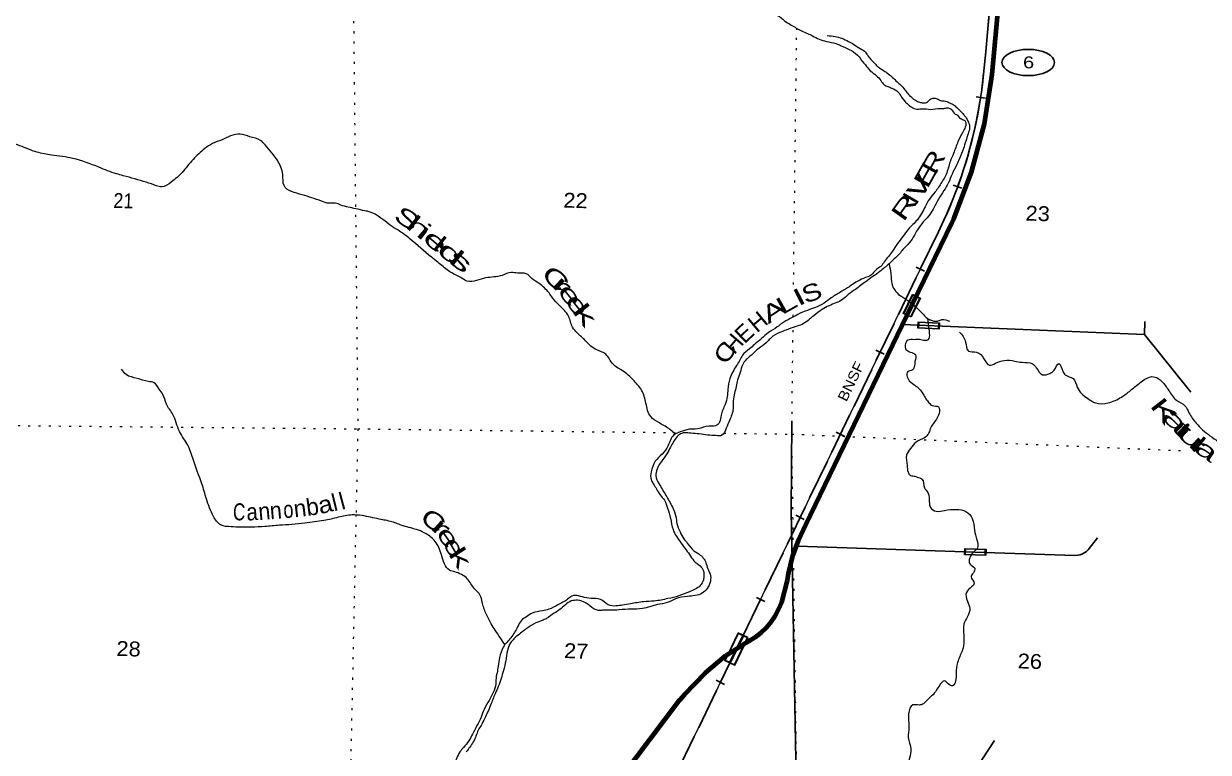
# Model space of a CAD drawing. Header units: feet. Extents: x -757852 to -501257, y -360805 to -170898.
# Drawn here: x -585060 to -571107, y -329267 to -320693 of the extents above; entities that cross this region are included whole.
import ezdxf
from ezdxf.enums import TextEntityAlignment as Align

# ---------------------------------------------------------------- set-up
doc = ezdxf.new("R2010")
doc.units = ezdxf.units.FT
doc.header["$LTSCALE"] = 80
doc.linetypes.add('DOTTED', pattern=[1.5, 0.3, -1.2])
doc.linetypes.add('LONG_DASHED', pattern=[7.5, 6, -1.5])
for name, color, linetype, lineweight in [('17', 7, 'Continuous', 25), ('23', 7, 'Continuous', 70), ('29', 7, 'Continuous', 25), ('31', 7, 'Continuous', 13), ('34', 7, 'Continuous', 13), ('39', 7, 'Continuous', 13), ('41', 7, 'Continuous', 13), ('59', 7, 'Continuous', 13), ('63', 7, 'Continuous', 25), ('7', 7, 'DOTTED', 13)]:
    doc.layers.add(name, color=color, linetype=linetype, lineweight=lineweight)

msp = doc.modelspace()

# ---------------------------------------------------------------- linework, layer by layer
at = {"layer": '17'}
msp.add_ellipse((-573227.59, -321149.88), major_axis=(-309.24, 1), ratio=0.500121, dxfattribs=at)
at = {"layer": '23'}
msp.add_lwpolyline([(-579245.43, -331187.96), (-577330.5, -328648.24), (-577278.02, -328586.99), (-577030.13, -328332.69), (-576792.76, -328131.05), (-576553.63, -327978.45), (-576518.4, -327960.04), (-576443.84, -327913.55), (-576374.55, -327859.53), (-576311.28, -327798.56), (-576254.73, -327731.31), (-576205.53, -327658.52), (-576164.2, -327580.99), (-576131.2, -327499.56), (-576064.88, -327240.59), (-576052.01, -327164.7), (-576003.49, -326966.56), (-575934.53, -326774.57), (-575845.88, -326590.85), (-574651.99, -324124.56), (-574123.48, -323032.79), (-574103.76, -322988.69), (-573894.55, -322439.41), (-573743.9, -321871.27), (-573653.47, -321290.49), (-573090.64, -315201.11)], dxfattribs=at)
at = {"layer": '29'}
for p, q in [((-574705.92, -324233.17), (-574525.27, -324240.59)), ((-571858.81, -324350.16), (-571312.72, -325030.32)), ((-576021.7, -326442.65), (-576012.77, -325367.07))]:
    msp.add_line(p, q, dxfattribs=at)
for points in [[(-574525.27, -324240.59), (-571858.81, -324350.16), (-571854, -324197.68)], [(-575954.59, -332203.76), (-575935.81, -330845.63), (-576009.6, -327013.4), (-576021.7, -326442.65)], [(-572680.72, -326950.84), (-572645.32, -326948.38), (-572618.1, -326943.14), (-572588.79, -326932.67), (-572561.57, -326918.01), (-572542.73, -326905.44), (-572522.84, -326886.59), (-572508.19, -326869.84), (-572412.93, -326742.08)], [(-575944, -326840.77), (-573975.51, -326907.17), (-572680.72, -326950.84)], [(-574788.81, -329517.55), (-573901.56, -329546.84), (-573625.72, -329129.87)]]:
    msp.add_lwpolyline(points, dxfattribs=at)
at = {"layer": '31'}
for p, q in [((-574523.69, -324202.48), (-574273.97, -324214.37)), ((-574273.97, -324214.37), (-574277.53, -324289.28)), ((-573977.08, -326945.52), (-573974.98, -326870.55)), ((-573727.18, -326952.53), (-573977.08, -326945.52))]:
    msp.add_line(p, q, dxfattribs=at)
for points in [[(-574277.53, -324289.28), (-574527.25, -324277.39), (-574523.69, -324202.48)], [(-573974.98, -326870.55), (-573725.08, -326877.56), (-573727.18, -326952.53)]]:
    msp.add_lwpolyline(points, dxfattribs=at)
for points in [[(-574282.34, -324221.98), (-574516.07, -324210.85), (-574518.87, -324269.77), (-574285.14, -324280.9)], [(-573733.29, -326885.33), (-573967.2, -326878.76), (-573968.86, -326937.74), (-573734.95, -326944.31)]]:
    msp.add_lwpolyline(points, close=True, dxfattribs=at)
at = {"layer": '34'}
for p, q in [((-573190.22, -315191.91), (-573753.05, -321281.29)), ((-574213.49, -322989.22), (-580582.47, -336145.99))]:
    msp.add_line(p, q, dxfattribs=at)
msp.add_arc((-579239.63, -320718.09), 5515.41, 335.65658, 354.14946, dxfattribs=at)
at = {"layer": '39'}
for p, q in [((-574557.12, -324038.57), (-574557.01, -324038.65)), ((-574415.81, -324164.2), (-574419.01, -324155.35)), ((-574415.81, -324164.2), (-574396.98, -324286.16)), ((-577417.59, -325492.15), (-577379.16, -325518.76))]:
    msp.add_line(p, q, dxfattribs=at)
for points in [[(-573771.99, -314391.3), (-573719.58, -314413.88), (-573666.7, -314453.72), (-573609.74, -314491.69), (-573567.05, -314537.23), (-573516.61, -314591.06), (-573484.07, -314640.29), (-573450.16, -314709.66), (-573422.95, -314800.9), (-573411.71, -314889.63), (-573399.83, -314958.29), (-573388.34, -315038.99), (-573395.76, -315147.2), (-573417.82, -315210.76), (-573474.75, -315299.32), (-573515.78, -315392.41), (-573545.98, -315459.73), (-573598.91, -315548.41), (-573650.21, -315649.2), (-573697.19, -315740.09), (-573735.59, -315813.17), (-573802.74, -315907.43), (-573853.41, -315988.16), (-573924.11, -316068.24), (-573961.75, -316117.25), (-574038.28, -316191.13), (-574100.66, -316261.44), (-574240.68, -316377.47), (-574312.94, -316443.45), (-574335.61, -316462.81), (-574456.36, -316603.56), (-574550.74, -316735.11), (-574619.76, -316825.29), (-574666.24, -316900.13), (-574690.61, -316973.66), (-574727.01, -317046.81), (-574757.02, -317108.11), (-574778.69, -317159.63), (-574803.57, -317249.21), (-574825.46, -317371.02), (-574837.01, -317483.12), (-574856.77, -317600.98), (-574888.48, -317716.46), (-574909.48, -317810.18), (-574919.58, -317876.13), (-574930.69, -317974.18), (-574939.67, -318068.29), (-574952.47, -318156.25), (-574963.71, -318258.31), (-574984.01, -318329.97), (-575011.22, -318429.51), (-575025.32, -318495.34), (-575080, -318575.94), (-575145.01, -318666.25), (-575194.74, -318716.88), (-575319.89, -318743.01), (-575462.7, -318756.53), (-575544.14, -318731.85), (-575640.18, -318724.77), (-575727.02, -318744.09), (-575940.38, -318769.42), (-576031.23, -318788.62), (-576152.69, -318824.91), (-576262.52, -318873.62), (-576380.19, -318980.33), (-576455.4, -319076.34), (-576521.74, -319208.78), (-576563.66, -319329.95), (-576616.36, -319474.88), (-576655.16, -319624.27), (-576666.01, -319714.3), (-576672.06, -319842.64), (-576659.64, -319957.51), (-576641.33, -320076.58), (-576602.29, -320174.23), (-576542.84, -320260.47), (-576472.94, -320332.99), (-576373.36, -320418.51), (-576319.29, -320484.5), (-576223.71, -320569.89), (-576137.21, -320624.86), (-576102.1, -320656.11), (-576019.54, -320708.95), (-575899.35, -320777.05), (-575828.12, -320807.43), (-575766.9, -320837.5), (-575691.85, -320874.04), (-575604.46, -320900.92), (-575494.97, -320926.51), (-575409.83, -320961.35), (-575311.06, -321008.69), (-575219.17, -321083.92), (-575176.93, -321143.5), (-575145.95, -321178.63), (-575087.94, -321246.76), (-575017.53, -321303.23), (-574963.26, -321363.2)], [(-575596.3, -320832.9), (-575502.39, -320843.93), (-575422.83, -320864.54), (-575343.77, -320901.2), (-575282.74, -320937.29), (-575206.06, -320985.93), (-575143.28, -321030.1), (-575116.5, -321071.12), (-575039.02, -321157.94), (-574994.27, -321201.55), (-574915.71, -321254.26), (-574876.53, -321283.62), (-574825.71, -321325.41), (-574773.2, -321377.29), (-574728.32, -321416.88), (-574683.83, -321468.51), (-574649.09, -321511.79), (-574598.59, -321563.61), (-574508.01, -321616.71), (-574468.13, -321624), (-574413.66, -321613.69), (-574388.8, -321588.37), (-574350.11, -321569.52), (-574302.22, -321577.08), (-574278.55, -321589.88)], [(-574963.26, -321363.2), (-574924.71, -321412.63), (-574883.21, -321432.03), (-574835.7, -321451.62), (-574760.96, -321498.18), (-574720.73, -321557.71), (-574654.95, -321634.11), (-574538.65, -321698.07), (-574470.35, -321694.22), (-574382.32, -321701.05), (-574261.68, -321690.83), (-574211.47, -321688.42), (-574189.24, -321683.1), (-574122.08, -321715.37), (-574075.39, -321761.04), (-574073.38, -321761.1), (-574046.22, -321790.09), (-574003.03, -321819.58), (-573969.61, -321840.73), (-573969.75, -321909.01), (-573999.7, -321968.3), (-574055.39, -322081), (-574107.89, -322219.91), (-574147.05, -322317.07), (-574195.87, -322466.14), (-574246.92, -322558.9), (-574324.71, -322672.91), (-574391.53, -322757.13), (-574442.58, -322849.9), (-574533.53, -322999.63), (-574641.44, -323114.68), (-574704.19, -323197.03), (-574767.01, -323281.38), (-574827.95, -323369.82), (-574924.21, -323497.29), (-574963.98, -323550.24)], [(-574278.55, -321589.88), (-574264.78, -321598.35), (-574236.8, -321601.25), (-574200.8, -321604.41), (-574151.35, -321626.07), (-574102.03, -321651.74), (-574057.15, -321691.33), (-574016.28, -321730.79), (-573983.42, -321770), (-573958.39, -321802.93), (-573931.86, -321851.98), (-573917.86, -321916.69), (-573936.16, -321988.4), (-573962.92, -322073.91), (-573991.81, -322163.36), (-574037.61, -322280.39), (-574067.93, -322351.73), (-574123.55, -322462.42), (-574169.04, -322569.42), (-574221.97, -322658.11), (-574283.22, -322756.57), (-574347.12, -322875.03), (-574403.93, -322959.58), (-574464.17, -323025.94), (-574533.25, -323118.13), (-574569.33, -323181.25), (-574626.27, -323269.8), (-574702.98, -323349.7), (-574744.7, -323400.59), (-574792.29, -323447.27), (-574854.35, -323507.55), (-574866.75, -323519.2), (-574920.29, -323563.69), (-574973.89, -323610.18), (-575059.99, -323669.69), (-575142.09, -323729.33), (-575263.26, -323819.86), (-575347.42, -323881.44), (-575415.42, -323939.52), (-575574.15, -324012.79), (-575653.74, -324056.44), (-575754.3, -324129.55), (-575891.88, -324231.61), (-575966.89, -324257.33), (-576078.46, -324297.96), (-576153.53, -324325.69), (-576259.92, -324392.59), (-576295.18, -324429.62), (-576381.66, -324501.17), (-576441.27, -324547.47), (-576505.34, -324607.69), (-576550.67, -324646.41), (-576590.63, -324705.38), (-576621.65, -324798.79), (-576650.48, -324886.23), (-576666.9, -324962.03), (-576687.4, -325039.7), (-576702.32, -325131.6), (-576703.17, -325221.95), (-576745.65, -325361.18), (-576784.62, -325452.32), (-576837.42, -325537), (-576905.73, -325540.84), (-576999.76, -325533.83), (-577103.62, -325520.47), (-577199.65, -325513.4), (-577271.65, -325507.08), (-577309.96, -325513.9), (-577405.28, -325611.27), (-577441.48, -325678.4), (-577486.02, -325755.31), (-577549.03, -325845.68), (-577599.95, -325934.43), (-577614.5, -326014.3), (-577577.28, -326105.86), (-577495.43, -326245.04), (-577419.53, -326382.02), (-577378.94, -326493.77), (-577365.44, -326574.53), (-577328.47, -326674.12), (-577284.86, -326753.83), (-577244.36, -326805.33), (-577165.01, -326896.23), (-577090.4, -326946.81), (-577045.77, -326994.42), (-577019.5, -327051.49), (-576995.73, -327124.55), (-576975.08, -327169.39), (-576971.73, -327253.85), (-577008.57, -327341.04), (-577068.43, -327395.36), (-577240.11, -327434.07), (-577381.35, -327461.7), (-577480.97, -327504.72), (-577594.05, -327529.23), (-577771.98, -327575.77), (-577904.52, -327581.59)], [(-577417.59, -325492.15), (-577460.64, -325458.88), (-577580.69, -325386.77), (-577674.77, -325317.5), (-577729.94, -325159.09), (-577781.29, -325006.83), (-577885.62, -324880.99), (-577938.13, -324829.11), (-578006.67, -324776.72), (-578118.58, -324700.85), (-578203.13, -324583.68), (-578307.79, -324532.14), (-578380.58, -324487.65), (-578442.73, -324423.41), (-578540.12, -324331.94), (-578594.13, -324263.94), (-578642.23, -324135.88), (-578750.5, -324007.91), (-578829.98, -323921.03), (-578872.22, -323861.44), (-578989.07, -323751.27), (-579075.39, -323690.28), (-579139.86, -323636.01), (-579241.9, -323628.74), (-579317.84, -323620.29), (-579425.22, -323655.02), (-579618.68, -323685.01), (-579725.87, -323713.72), (-579834.49, -323724.32), (-579893.58, -323690.3), (-580023.78, -323621.88), (-580086.56, -323577.71), (-580211.68, -323475.31), (-580254.74, -323441.8), (-580510.6, -323224.78), (-580632.09, -323134.55), (-580720.6, -323079.51), (-580991.88, -322906.18), (-581039.71, -322896.62), (-581149.2, -322871.03), (-581324.29, -322827.29), (-581389.77, -322805.12), (-581462.02, -322806.84), (-581551.48, -322781.89), (-581666.53, -322742.07), (-581779.71, -322706.33), (-581992.91, -322599.12), (-582008.78, -322466.06), (-582067.95, -322307.53), (-582214.46, -322120.1), (-582270.91, -322066.08), (-582395.92, -322023.94), (-582509.23, -321992.21), (-582622.24, -322014.71), (-582723.92, -322059.67), (-582837.63, -322104.24), (-582925.73, -322163.69), (-583064.06, -322289.82), (-583193.26, -322444.36), (-583321.14, -322556.77), (-583433.22, -322613.44), (-583494.94, -322599.43), (-583616.01, -322559.42), (-583886.32, -322482.51), (-583967.82, -322459.83), (-584173.96, -322382.97), (-584479.51, -322278.84), (-584730.92, -322238.69), (-584904.32, -322205.04), (-585104.51, -322130.37), (-585209.55, -322090.88), (-585314.09, -322035.33), (-585398.34, -321972.39), (-585451.1, -321928.53), (-585582.46, -321769.7)], [(-574963.98, -323550.24), (-575023.47, -323592.53), (-575075.39, -323649.12), (-575166.93, -323690.38), (-575256.6, -323735.72), (-575328.29, -323783.64), (-575436.68, -323850.48), (-575547.14, -323919.26), (-575633.37, -323982.78), (-575733.17, -324031.82), (-575828.53, -324066.94), (-575940.3, -324113.58), (-576030.09, -324162.93), (-576130.87, -324220.56), (-576183.63, -324262.47), (-576290.01, -324329.37), (-576370.42, -324399.11), (-576450.76, -324466.84), (-576512.63, -324521.1), (-576593.17, -324594.84), (-576625.05, -324652.07), (-576662.74, -324714.95), (-576742.19, -324869.25), (-576766.33, -324999.02), (-576772.87, -325079.15), (-576797.94, -325174.75), (-576846.06, -325301.75), (-576862.67, -325383.56), (-576912.14, -325426.16), (-576988.46, -325429.76), (-577117.75, -325459.77), (-577250.34, -325471.72), (-577299.56, -325489.09), (-577402.81, -325533.03), (-577471.09, -325663.4), (-577540.24, -325757.59), (-577621.15, -325843.38), (-577669.2, -325968.37), (-577670.05, -326058.72), (-577643.58, -326109.77), (-577607.28, -326167.16), (-577563.42, -326238.85), (-577513.23, -326300.7), (-577476.07, -326394.27), (-577439.73, -326513.92), (-577411.85, -326647.36), (-577374.06, -326720.86), (-577318.49, -326802.97), (-577256.91, -326885.27), (-577205.09, -326959.22), (-577149.15, -327029.28), (-577108.09, -327062.73), (-577059.65, -327116.49), (-577047.84, -327187.16), (-577053.49, -327239.19), (-577091.7, -327306.26), (-577218.31, -327378.54), (-577342.15, -327426.8), (-577471.51, -327458.83), (-577632.85, -327487.83), (-577757.44, -327495.9), (-577912.64, -327521.08), (-578005.37, -327536.2), (-578081.87, -327545.81), (-578173.71, -327532.84), (-578265.91, -327467.64), (-578375.84, -327456.1), (-578479.57, -327438.74), (-578569.28, -327421.82), (-578601.59, -327428.82), (-578652.87, -327465.35), (-578767.27, -327531.99), (-578875.22, -327584.78), (-578947.97, -327602.54), (-579069.19, -327630.81), (-579138.69, -327672.78), (-579200.31, -327719.02), (-579242.71, -327791.97), (-579322.95, -327919.95), (-579410.63, -328029.62), (-579454.62, -328152.74), (-579471.8, -328252.61), (-579483.06, -328334.23)], [(-574866.88, -323524.45), (-574846.25, -323632.32), (-574840.32, -323698.79), (-574817.5, -323801.94), (-574754.36, -323879.29)], [(-574754.36, -323879.29), (-574479.83, -324095.88), (-574386.14, -324177.19), (-574372.24, -324181.65), (-574326.54, -324195.16), (-574288.29, -324190.35), (-574243.71, -324175.71), (-574154.72, -324194.34)], [(-574396.98, -324286.16), (-574393.2, -324337.63), (-574409.62, -324413.42), (-574444, -324422.37), (-574507.79, -324410.3), (-574572.02, -324412.26), (-574644.39, -324417.99), (-574676.15, -324471.2), (-574667.84, -324525.69), (-574618.71, -324557.38), (-574555.48, -324587.52), (-574562.02, -324667.64), (-574570.11, -324733.66), (-574595.35, -324771.01), (-574644, -324787.53), (-574653.98, -324849.47), (-574590.27, -324927.82), (-574537.38, -324967.67), (-574465.85, -325052.29), (-574433.5, -325107.54), (-574396.89, -325154.9), (-574357.77, -325186.28), (-574286.09, -325202.62), (-574278.54, -325281.18), (-574308.73, -325348.51), (-574382.45, -325460.63), (-574404.38, -325520.18), (-574447.91, -325564.98), (-574547.78, -325616.02), (-574614.41, -325694.23), (-574660.95, -325771.07), (-574654.73, -325891.77), (-574643.17, -325970.46), (-574624.15, -326003.2), (-574572.44, -326016.9), (-574534.69, -326028.15), (-574479.29, -326052.01), (-574450.46, -326155.35), (-574410.1, -326210.86), (-574392.17, -326341.97), (-574377.6, -326388.63), (-574312.75, -326430.86), (-574212.2, -326422.02), (-574073.4, -326408.37), (-573961.85, -326432.01), (-573886.31, -326516.76), (-573860.49, -326652.14), (-573834.05, -326767.46), (-573827.06, -326864.08), (-573832.63, -326873.02)], [(-574036.19, -324321.4), (-573965.26, -324439.64), (-573932.48, -324545.12), (-573836.64, -324558.22), (-573748.89, -324637.33), (-573685.05, -324711.67), (-573614.18, -324689.83), (-573510.81, -324654.97), (-573386.72, -324662.94), (-573298.96, -324677.79), (-573177.19, -324695.73), (-573132.57, -324743.34), (-573058.91, -324824.02), (-572974.2, -324808.64), (-572922.85, -324770.11), (-572868.23, -324691.52), (-572820.93, -324781.39), (-572792.27, -324826.49), (-572699.38, -324869.62), (-572650.45, -324971.6), (-572530.23, -325101.95), (-572433.64, -325155.24), (-572289.27, -325155.83), (-572128.67, -325086.64), (-572023.97, -325009.65), (-571880.01, -324895.75), (-571772.18, -324846.97), (-571696.63, -324867.45), (-571653.69, -324904.97), (-571574.65, -325005.9), (-571482.15, -325125.33), (-571381.88, -325188.78), (-571334.39, -325272.63), (-571249.97, -325393.82), (-571088.18, -325541.56), (-570986.15, -325613.1), (-570853.53, -325731.8), (-570753.63, -325807.29), (-570619.64, -325946.12), (-570481.11, -326004.76), (-570392.85, -326067.82), (-570270.43, -326192.23), (-570185.93, -326247.14), (-570031.8, -326256.07), (-569783.37, -326199.72), (-569596.97, -326139.39), (-569444.57, -326075.97), (-569380.38, -326011.74), (-569251.22, -325985.73), (-569125.7, -326011.83), (-568975.09, -326068.85), (-568819.78, -326103.92), (-568642.03, -326063.4), (-568502.59, -326029.69), (-568404.05, -326020.78), (-568255.49, -326015.47), (-568139.9, -325974.98), (-568076.47, -325934.82), (-567937.04, -325901.11), (-567789.85, -325875.68), (-567685.84, -325820.75), (-567603.14, -325800.17)], [(-579389.78, -328004.18), (-579504.67, -327831.82), (-579552.35, -327753.98), (-579616.61, -327629.43), (-579660.58, -327497.48), (-579682.22, -327420.48), (-579747.99, -327344.07), (-579834.48, -327224.83), (-579982.33, -327143.8), (-580043.86, -327123.76), (-580138.47, -326944.01), (-580213.67, -326784.97), (-580321.14, -326695.18), (-580410.09, -326654.19), (-580590.94, -326602.23), (-580721.84, -326555.88), (-580873.21, -326522.94), (-581074.47, -326482.38), (-581190.54, -326474.66), (-581353.82, -326501.59), (-581523.49, -326540.36), (-581747, -326569.39), (-581901.96, -326586.54), (-582046.64, -326595.98), (-582219.56, -326610.55), (-582376.2, -326617.61), (-582503.79, -326618.18), (-582616.86, -326613.99), (-582740.31, -326589.93), (-582823.48, -326492.89), (-582907.19, -326285.37), (-582961.72, -326106.9), (-583061.31, -325830.59), (-583125.93, -325653.81), (-583225.11, -325491.99), (-583302.99, -325290.68), (-583379.4, -325169.75), (-583419.93, -325055.99), (-583464.11, -324994.33), (-583523.88, -324918.12), (-583591.61, -324903.91), (-583724.82, -324867.53), (-583851.77, -324823.32), (-583905.91, -324759.33)], [(-573832.63, -326873.02), (-573916.87, -326977.7), (-573913.27, -327054.13), (-573858.56, -327100.06), (-573874.36, -327155.79), (-573901.92, -327203.11), (-573864.25, -327280.63), (-573891.5, -327317.92), (-573955.81, -327386.16), (-573945.01, -327488.93), (-573915.61, -327574.22), (-573942.62, -327667.75), (-573985.66, -327760.76), (-573987.64, -327887.23), (-573989.62, -328013.69), (-574020.64, -328107.09), (-574069.01, -328242.11), (-574077.25, -328376.41), (-574118.79, -328485.54), (-574170.18, -328461.81), (-574217.19, -328426.17), (-574260.46, -328462.95), (-574321.53, -328555.39), (-574334.12, -328573.07), (-574400.25, -328635.23), (-574460.3, -328695.57), (-574512.96, -328711.97), (-574587.09, -328709.6), (-574636.51, -328814.47), (-574633.49, -328973.22), (-574641.29, -329093.47), (-574609.47, -329229.04), (-574624.84, -329335), (-574650.67, -329454.67), (-574655.14, -329485.95)], [(-577904.52, -327581.59), (-578047.2, -327591.1), (-578145.62, -327595.99), (-578229.82, -327595.32), (-578278.09, -327599.8), (-578343.57, -327577.63), (-578435.77, -327512.43), (-578536.99, -327479.08), (-578609.43, -327486.81), (-578745, -327588.93), (-578835.05, -327646.31), (-578896.6, -327690.54), (-578941.37, -327711.2), (-579026.65, -327744.64), (-579132.97, -327809.53), (-579250.13, -327900.18), (-579333.24, -327991.93), (-579361.87, -328073.35), (-579381.57, -328189.21), (-579409.27, -328304.81), (-579469.37, -328493.68), (-579506.14, -328578.87), (-579560.46, -328711.7), (-579595.23, -328796.94), (-579629.5, -328866.14), (-579672.29, -328951.14), (-579706.11, -329006.29), (-579732.36, -329075.75), (-579804.65, -329205.99), (-579846.55, -329262.9)], [(-579483.06, -328334.23), (-579493.72, -328370.62), (-579498.53, -328464.64), (-579529.68, -328562.05), (-579578.79, -328656.89), (-579636.29, -328763.5), (-579673.26, -328854.71), (-579720.49, -328953.62), (-579773.8, -329054.34), (-579816.33, -329131.31), (-579879.02, -329211.65), (-579908.15, -329244.87), (-579952.62, -329319.76), (-579973.47, -329372.46), (-579996.05, -329409.15), (-580043.57, -329469.5), (-580086.48, -329558.5), (-580123.17, -329576.97)]]:
    msp.add_spline(points, degree=3, dxfattribs=at)
at = {"layer": '59'}
for p, q in [((-576802.39, -328190.44), (-576643.76, -327860.45)), ((-576526.6, -327916.75), (-576643.76, -327860.45)), ((-576685.21, -328246.76), (-576526.6, -327916.75)), ((-576685.21, -328246.76), (-576802.39, -328190.44))]:
    msp.add_line(p, q, dxfattribs=at)
for points in [[(-574700.11, -324102.42), (-574590.77, -323877.59), (-574496.35, -323923.51), (-574605.68, -324148.34)], [(-574507.04, -323927.2), (-574587.07, -323888.28), (-574689.41, -324098.72), (-574609.37, -324137.64)], [(-576640.01, -327871.13), (-576594.9, -327892.8), (-576747.46, -328207.95), (-576791.7, -328186.69)], [(-576537.28, -327920.49), (-576580.48, -327899.73), (-576733.04, -328214.88), (-576688.95, -328236.07)]]:
    msp.add_lwpolyline(points, close=True, dxfattribs=at)
at = {"layer": '63'}
for p, q in [((-573842.27, -321554), (-573732.87, -321570.32)), ((-574112.24, -322592.04), (-574008.59, -322630.68)), ((-574548.88, -323559.26), (-574449.32, -323607.45)), ((-575024.32, -324535.42), (-574924.76, -324583.62)), ((-575489.15, -325501.64), (-575389.59, -325549.83)), ((-575964.6, -326477.8), (-575865.04, -326526)), ((-576429.43, -327444.02), (-576329.87, -327492.22)), ((-576904.87, -328420.19), (-576805.31, -328468.38))]:
    msp.add_line(p, q, dxfattribs=at)
at = {"layer": '63', "linetype": 'LONG_DASHED'}
msp.add_lwpolyline([(-573189.12, -315191.97), (-573728.14, -321023.74), (-573762.58, -321361.04), (-573762.25, -321376.39), (-573774.77, -321471.59), (-573788.94, -321566.63), (-573804.28, -321662.11), (-573821.74, -321756.81), (-573840.8, -321850.78), (-573861.01, -321945.2), (-573883.36, -322038.85), (-573907.3, -322131.78), (-573932.94, -322225.09), (-573960.12, -322317.13), (-573988.39, -322409.06), (-574018.86, -322500.77), (-574050.87, -322591.21), (-574084.51, -322681.47), (-574119.21, -322771.08), (-574156.1, -322860.46), (-574193.96, -322948.63), (-574202.32, -322961.53), (-574286, -323141.52), (-580581.46, -336146.43)], dxfattribs=at)
at = {"layer": '7'}
for p, q in [((-575991.46, -323763.83), (-575954.88, -320747.17)), ((-575996.05, -324142.41), (-575995.35, -324084.93))]:
    msp.add_line(p, q, dxfattribs=at)
for points in [[(-580925.12, -313258.94), (-581078.06, -314884.18), (-581178.82, -320182.95), (-581124.5, -325460.55), (-581145.97, -326469.49)], [(-576011.98, -336191.38), (-575935.81, -330845.63), (-576012.78, -325523.12), (-575997.57, -324268.5)], [(-599131.6, -325051.15), (-596149.49, -325230.53), (-591782.85, -325327.58), (-586565.46, -325409.58), (-581124.5, -325460.55), (-577335.75, -325506.93)], [(-576812.08, -325513.33), (-576012.78, -325523.12), (-571390.06, -325718.79)], [(-581145.97, -326469.49), (-581237.15, -330754.93), (-581224.18, -333495.74)]]:
    msp.add_lwpolyline(points, dxfattribs=at)

# ---------------------------------------------------------------- texts
at = {"layer": '17', "width": 1.25}
msp.add_text(' 6 ', height=140, dxfattribs=at).set_placement((-573223.58, -321218.19), align=Align.CENTER)
at = {"layer": '41'}
for s, rotation, width, p in [('R', 61.082, 1.4, (-574258.24, -322368.04)), ('V', 54.922, 1.55, (-574429.55, -322667.82)), ('E', 60.935, 1.6, (-574346.95, -322521.68)), ('R', 54.524, 1.6, (-574607.14, -322909.72)), ('I', 59.858, 1.25, (-574525.15, -322798.05)), ('I', 27.055, 1.65, (-575881.54, -323996.52)), ('S', 20.212, 1.3, (-575743.44, -323950.35)), ('A', 33.362, 1.55, (-576173.19, -324155.83)), ('L', 29.336, 1.55, (-576026.82, -324068.55)), ('C', 60.241, 1.3, (-576711.89, -324609.32)), ('K', 307.762, 1.75, (-571707.6, -325312.33)), ('a', 313.11, 2.05, (-571568.22, -325431.48)), ('t', 316.069, 1.95, (-571463.47, -325542.83)), ('u', 317.569, 2.1, (-571379.42, -325630.26)), ('l', 320.634, 1.6, (-571281.58, -325724.33)), ('a', 325.334, 1.75, (-571183.02, -325791.59)), ('C', 358.499, 0.75, (-582524.55, -326537.6)), ('o', 3.911, 0.8, (-581936.02, -326508.69)), ('a', 14.093, 1.15, (-581484.62, -326446.57)), ('a', 3.918, 0.9, (-582363.65, -326537.25)), ('n', 5.243, 0.95, (-582217.55, -326529.07)), ('n', 4.869, 0.95, (-582083.09, -326520.17))]:
    msp.add_text(s, height=200, rotation=rotation, dxfattribs=dict(at, width=width)).set_placement(p, align=Align.CENTER)
for s, rotation, width, p in [('S', 327.078, 1.6, (-580717.62, -322991.11)), ('h', 322.008, 1.85, (-580573.05, -323085.09)), ('i', 319.573, 1.7, (-580445.27, -323181.54)), ('e', 319.795, 1.85, (-580375.47, -323239.12)), ('l', 321.252, 1.55, (-580259.16, -323335.33)), ('d', 320.91, 2, (-580205.23, -323380.41)), ('s', 321.988, 2.05, (-580081.9, -323478.48)), ('C', 318.649, 1.65, (-578977.93, -323664.22)), ('r', 315.337, 2.25, (-578859.8, -323768.14)), ('e', 308.817, 1.8, (-578782.89, -323844.54)), ('e', 308.311, 1.75, (-578694.63, -323961.04)), ('k', 307.685, 1.95, (-578608.48, -324076.34)), ('C', 325.504, 1.45, (-580406.01, -326543.19)), ('r', 317.951, 2.15, (-580280.33, -326629.57)), ('e', 305.509, 1.65, (-580210.54, -326693.21)), ('e', 300.541, 1.5, (-580132.32, -326805.6)), ('k', 302.713, 1.75, (-580064.96, -326931.38))]:
    msp.add_text(s, height=200, rotation=rotation, dxfattribs=dict(at, width=width)).set_placement(p)
for s, rotation, p in [('H', 39.865, (-576349.68, -324276.63)), ('E', 44.063, (-576504.19, -324406.48)), ('H', 49.498, (-576626.91, -324522.46)), ('l', 13.648, (-581375.51, -326424.41)), ('l', 15.001, (-581284.34, -326407.47)), ('n', 6.726, (-581794.78, -326494.47)), ('b', 7.893, (-581645.78, -326476.36))]:
    msp.add_text(s, height=200, rotation=rotation, dxfattribs=at).set_placement(p, align=Align.CENTER)
at = {"layer": '63', "width": 1.15}
msp.add_text('BNSF', height=120, rotation=64.169, dxfattribs=at).set_placement((-575369.52, -325150.3))
at = {"layer": '7'}
for s, width, p in [('21', 0.9, (-584005.01, -322859.89)), ('22', 1.1, (-578705.2, -322856.41)), ('23', 1.1, (-573261.7, -323009.51)), ('28', 1.1, (-583969.7, -328131.99)), ('27', 1.1, (-578696.74, -328157.74)), ('26', 1.1, (-573354.5, -328279.13))]:
    msp.add_text(s, height=175, rotation=358.174, dxfattribs=dict(at, width=width)).set_placement(p)

doc.saveas('drawing.dxf')
